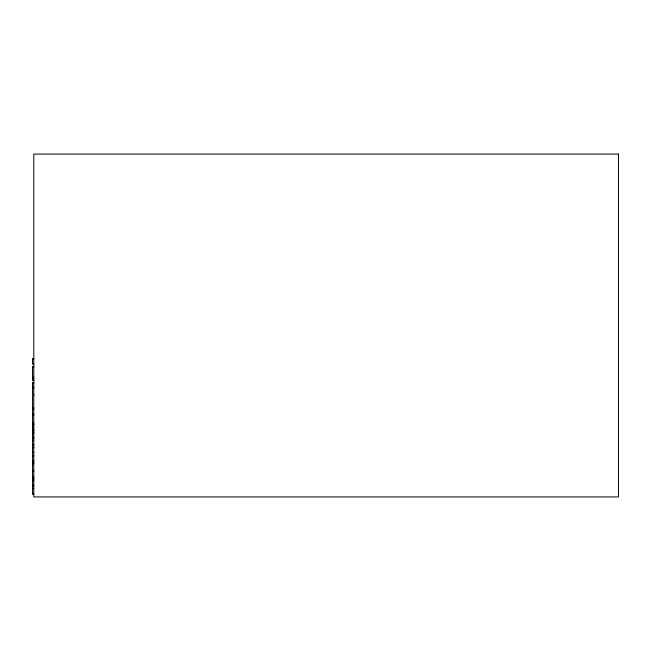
<?xml version="1.0" encoding="UTF-8"?>
<svg xmlns="http://www.w3.org/2000/svg" width="651" height="651" viewBox="0 0 651 651"><rect width="100%" height="100%" fill="white"/><g stroke="black" fill="none" stroke-linecap="round" stroke-linejoin="round"><path stroke-width="0.98" d="M33.795 358.595L32.55 358.595L32.55 364.169L33.795 364.129M32.55 358.831L33.795 358.831M33.795 366.725L32.55 366.725L32.55 380.542L33.795 380.542M32.55 366.961L33.795 366.961M32.55 377.36L33.795 377.344M32.55 379.305L33.795 379.305M33.795 382.772L32.55 382.772L32.55 388.549M32.55 382.983L33.795 382.983M32.55 386.84L33.795 386.84M32.55 388.509L33.795 388.509M33.795 394.311L32.55 394.229L32.55 389.038M33.795 395.303L32.55 395.303L32.55 452.559M32.55 408.087L33.795 408.087M32.55 409.373L33.795 409.373M32.55 414.052L33.795 414.052M32.55 415.183L33.795 415.183M32.55 422.613L33.795 422.637M32.55 424.094L33.795 424.094M32.55 424.167L33.795 424.167M32.55 425.64L33.795 425.64M32.55 427.626L33.795 427.626M32.55 429.432L33.795 429.432M32.55 430.84L33.795 430.84M32.55 432.451L33.795 432.451M32.55 432.581L33.795 432.581M32.55 433.818L33.795 433.818M32.55 436.919L33.795 436.919M32.55 438.156L33.795 438.156M32.55 438.489L33.795 438.497M32.55 440.385L33.795 440.385M32.55 444.454L33.795 444.454M32.55 445.064L33.795 445.064M32.55 447.514L33.795 447.514M32.55 447.676L33.795 447.676M32.55 452.372L33.795 452.372M32.55 455.643L33.795 455.643M32.55 455.798L33.795 455.798M32.55 460.501L33.795 460.501M32.55 461.201L33.795 461.201M32.55 462.438L33.795 462.438M32.55 463.667L33.795 463.667M32.55 470.803L33.795 470.803M32.55 471.446L33.795 471.446M32.55 477.061L33.795 477.061M32.55 478.151L33.795 478.151M32.55 479.584L33.795 479.584M32.55 480.902L33.795 480.902M32.55 485.093L33.795 485.093M32.55 486.248L33.795 486.248M32.55 488.567L33.795 488.567M32.55 493.889L33.795 493.889M32.55 452.714L32.55 494.247M618.45 154.067L33.795 154.067L33.795 496.933L618.45 496.933L618.45 154.067M33.795 430.637L32.55 430.637L33.795 430.693"/></g></svg>
